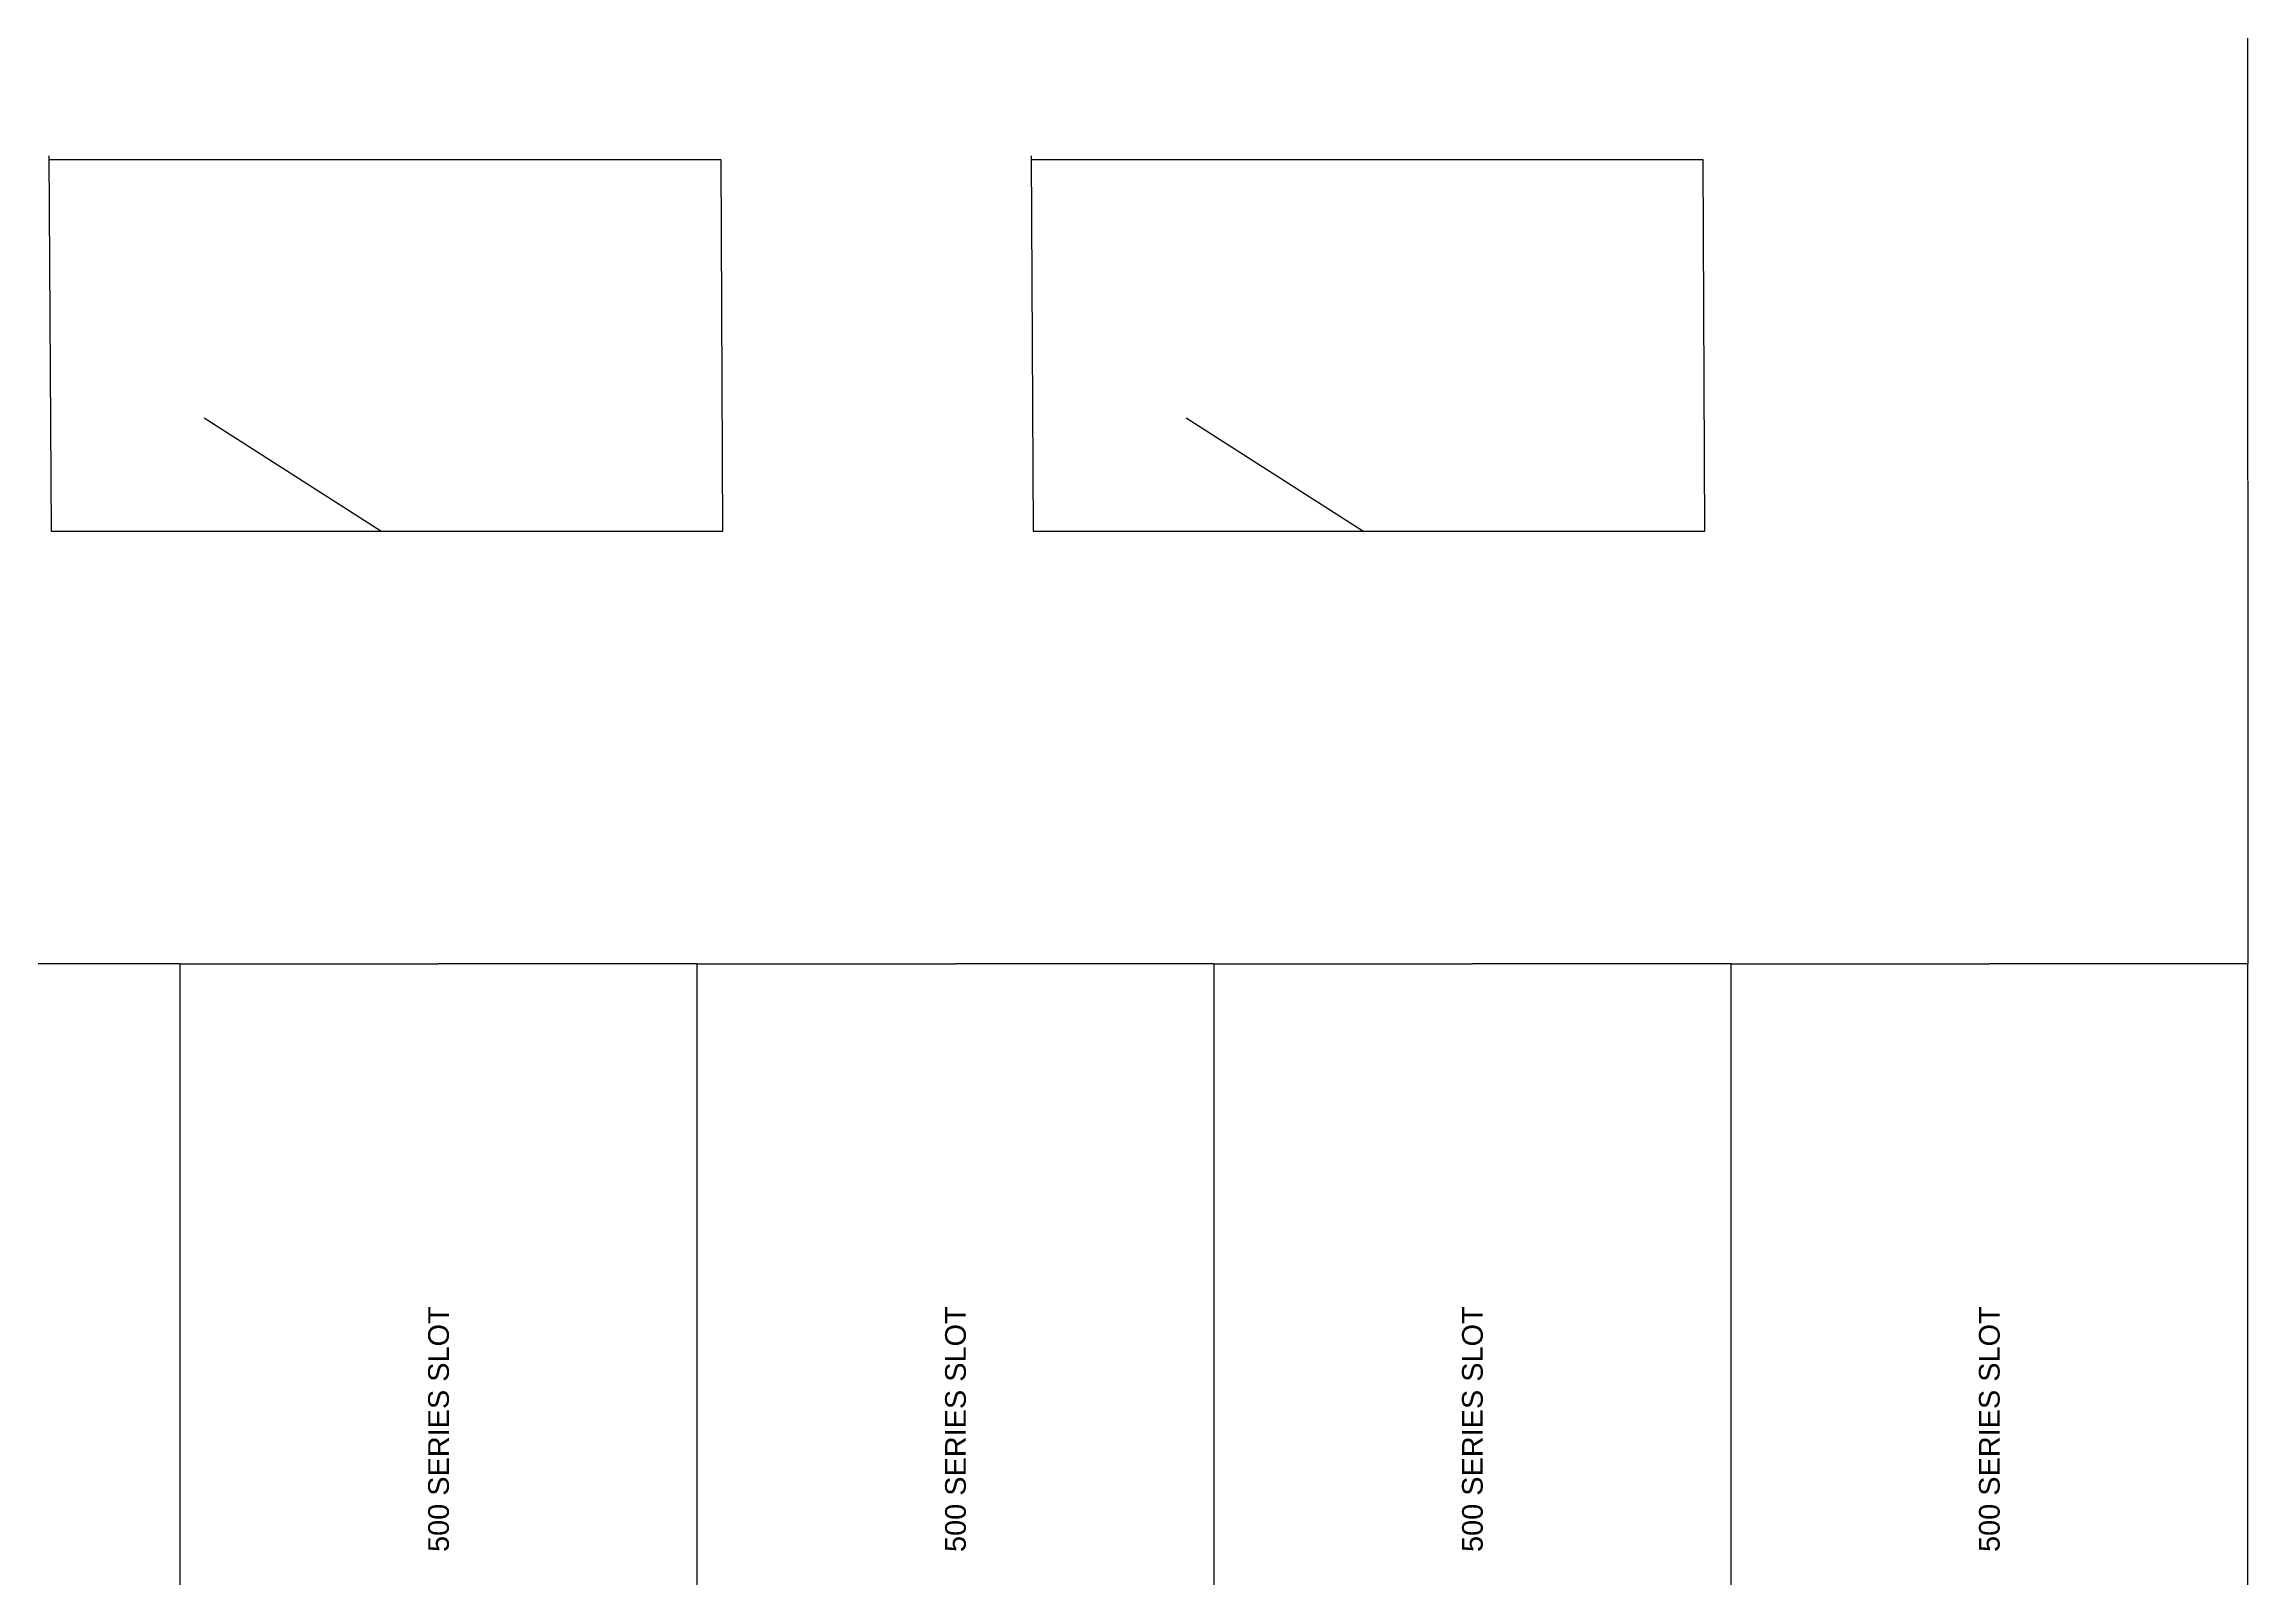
# Model space of a CAD drawing. Header units: inches. Extents: x 0 to 1600, y -1400 to 2600.
# Drawn here: x 1173.9 to 1600.2, y 1261 to 1557.9 of the extents above; entities that cross this region are included whole.
import ezdxf

# ---------------------------------------------------------------- set-up
doc = ezdxf.new("R2010")
doc.units = ezdxf.units.IN
doc.header["$MEASUREMENT"] = 0
doc.layers.get('0').update_dxf_attribs({"lineweight": 25, "true_color": 0xffffff})
doc.styles.add('textstyle192', font='')
doc.styles.add('textstyle194', font='')
doc.styles.add('textstyle195', font='')
doc.styles.add('textstyle207', font='')
doc.styles.get('textstyle192').set_extended_font_data('Liberation Sans')
doc.styles.get('textstyle194').set_extended_font_data('Liberation Sans')
doc.styles.get('textstyle195').set_extended_font_data('Liberation Sans')
doc.styles.get('textstyle207').set_extended_font_data('Liberation Sans')

msp = doc.modelspace()

# ---------------------------------------------------------------- linework, layer by layer
for p, q in [((1600, 1800), (1600.22, 1380)), ((1174.84, 1536.29), (1175.23, 1463.71)), ((1304.85, 1535.52), (1174.85, 1535.52)), ((1305.16, 1463.71), (1304.85, 1535.52)), ((1364.84, 1536.29), (1365.23, 1463.71)), ((1494.85, 1535.52), (1364.85, 1535.52)), ((1495.16, 1463.71), (1494.85, 1535.52)), ((1239.01, 1463.71), (1204.85, 1485.52)), ((1429.01, 1463.71), (1394.85, 1485.52)), ((1175.23, 1463.71), (1305.16, 1463.71)), ((1365.23, 1463.71), (1495.16, 1463.71)), ((1200.22, 1380), (1150.22, 1380)), ((1200.22, 1200), (1200.22, 1380)), ((1200.22, 1380), (1250.22, 1380)), ((1200.22, 1200), (1200.22, 1380)), ((1300.22, 1380), (1250.22, 1380)), ((1300.22, 1200), (1300.22, 1380)), ((1300.22, 1380), (1350.22, 1380)), ((1300.22, 1200), (1300.22, 1380)), ((1400.22, 1380), (1350.22, 1380)), ((1400.22, 1200), (1400.22, 1380)), ((1400.22, 1380), (1450.22, 1380)), ((1400.22, 1200), (1400.22, 1380)), ((1500.22, 1380), (1450.22, 1380)), ((1500.22, 1200), (1500.22, 1380)), ((1500.22, 1380), (1550.22, 1380)), ((1500.22, 1200), (1500.22, 1380)), ((1600.22, 1380), (1550.22, 1380)), ((1600.22, 1200), (1600.22, 1380))]:
    msp.add_line(p, q)

# ---------------------------------------------------------------- texts
at = {"char_height": 1, "attachment_point": 5, "rotation": 90}
for insert, style in [((1250.22, 1290), 'textstyle192'), ((1350.22, 1290), 'textstyle195'), ((1450.22, 1290), 'textstyle194'), ((1550.22, 1290), 'textstyle207')]:
    msp.add_mtext('\\C7;\\H4;500 SERIES SLOT', dxfattribs=dict(at, insert=insert, style=style))

doc.saveas('drawing.dxf')
